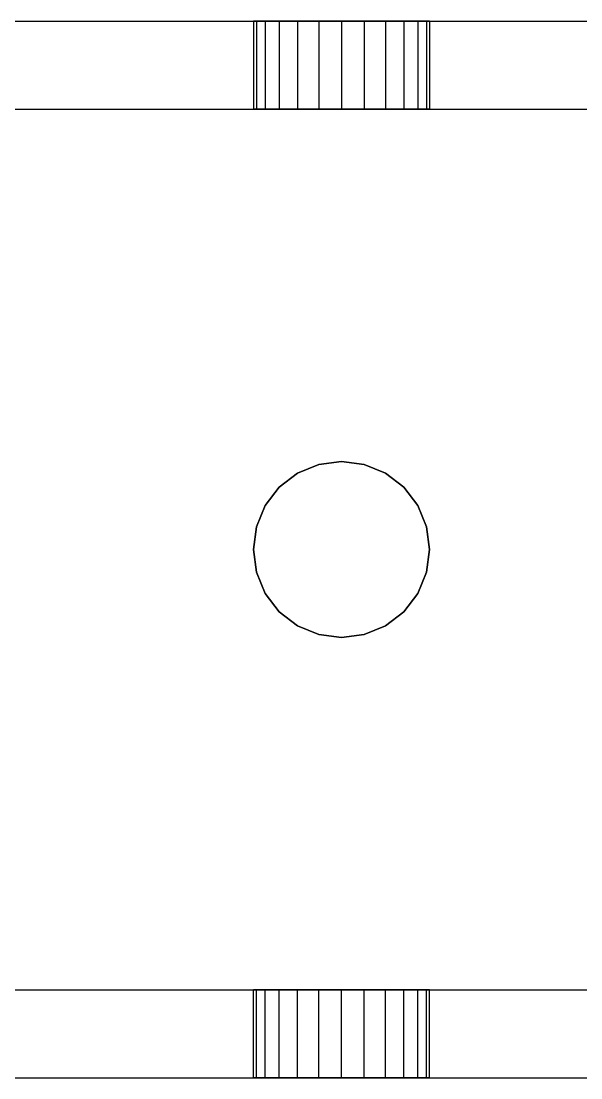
# Model space of a CAD drawing. Header units: metres. Extents: x 0 to 3.5, y -1.5 to 0.
# Drawn here: x 0.795 to 1.59, y -1.5 to 0 of the extents above; entities that cross this region are included whole.
import ezdxf

# ---------------------------------------------------------------- set-up
doc = ezdxf.new("R2010")
doc.units = ezdxf.units.M

msp = doc.modelspace()

# ---------------------------------------------------------------- linework, layer by layer
at = {"layer": 'MY3DLAYER'}
for p, q in [((0, 0), (3.5, 0)), ((0, 0, 1.5), (3.5, 0, 1.5)), ((1.125, 0, 0.75), (1.1293, 0, 0.7824)), ((1.1293, 0, 0.7824), (1.1417, 0, 0.8125)), ((1.1293, 0, 0.7824), (1.1293, -0.125, 0.7824)), ((1.1417, 0, 0.8125), (1.1616, 0, 0.8384)), ((1.1417, 0, 0.8125), (1.1417, -0.125, 0.8125)), ((1.1616, 0, 0.8384), (1.1875, 0, 0.8583)), ((1.1616, 0, 0.8384), (1.1616, -0.125, 0.8384)), ((1.1875, 0, 0.8583), (1.2176, 0, 0.8707)), ((1.1875, 0, 0.8583), (1.1875, -0.125, 0.8583)), ((1.2176, 0, 0.8707), (1.25, 0, 0.875)), ((1.2176, 0, 0.8707), (1.2176, -0.125, 0.8707)), ((1.25, 0, 0.875), (1.2824, 0, 0.8707)), ((1.25, 0, 0.875), (1.25, -0.125, 0.875)), ((1.2824, 0, 0.8707), (1.3125, 0, 0.8583)), ((1.2824, 0, 0.8707), (1.2824, -0.125, 0.8707)), ((1.3125, 0, 0.8583), (1.3384, 0, 0.8384)), ((1.3125, 0, 0.8583), (1.3125, -0.125, 0.8583)), ((1.3384, 0, 0.8384), (1.3583, 0, 0.8125)), ((1.3384, 0, 0.8384), (1.3384, -0.125, 0.8384)), ((1.3583, 0, 0.8125), (1.3707, 0, 0.7824)), ((1.3583, 0, 0.8125), (1.3583, -0.125, 0.8125)), ((1.3707, 0, 0.7824), (1.375, 0, 0.75)), ((1.3707, 0, 0.7824), (1.3707, -0.125, 0.7824)), ((1.1293, 0, 0.7176), (1.125, 0, 0.75)), ((1.125, 0, 0.75), (1.125, -0.125, 0.75)), ((1.1417, 0, 0.6875), (1.1293, 0, 0.7176)), ((1.1293, 0, 0.7176), (1.1293, -0.125, 0.7176)), ((1.1616, 0, 0.6616), (1.1417, 0, 0.6875)), ((1.1417, 0, 0.6875), (1.1417, -0.125, 0.6875)), ((1.1875, 0, 0.6417), (1.1616, 0, 0.6616)), ((1.1616, 0, 0.6616), (1.1616, -0.125, 0.6616)), ((1.2176, 0, 0.6293), (1.1875, 0, 0.6417)), ((1.1875, 0, 0.6417), (1.1875, -0.125, 0.6417)), ((1.25, 0, 0.625), (1.2176, 0, 0.6293)), ((1.2176, 0, 0.6293), (1.2176, -0.125, 0.6293)), ((1.2824, 0, 0.6293), (1.25, 0, 0.625)), ((1.25, 0, 0.625), (1.25, -0.125, 0.625)), ((1.3125, 0, 0.6417), (1.2824, 0, 0.6293)), ((1.2824, 0, 0.6293), (1.2824, -0.125, 0.6293)), ((1.3384, 0, 0.6616), (1.3125, 0, 0.6417)), ((1.3125, 0, 0.6417), (1.3125, -0.125, 0.6417)), ((1.3583, 0, 0.6875), (1.3384, 0, 0.6616)), ((1.3384, 0, 0.6616), (1.3384, -0.125, 0.6616)), ((1.3707, 0, 0.7176), (1.3583, 0, 0.6875)), ((1.3583, 0, 0.6875), (1.3583, -0.125, 0.6875)), ((1.375, 0, 0.75), (1.3707, 0, 0.7176)), ((1.3707, 0, 0.7176), (1.3707, -0.125, 0.7176)), ((1.375, 0, 0.75), (1.375, -0.125, 0.75)), ((0.5, -0.125, 0.125), (3, -0.125, 0.125)), ((0.5, -0.125, 1.375), (3, -0.125, 1.375)), ((1.125, -0.125, 0.75), (1.1293, -0.125, 0.7824)), ((1.1293, -0.125, 0.7176), (1.125, -0.125, 0.75)), ((1.1293, -0.125, 0.7824), (1.1417, -0.125, 0.8125)), ((1.1417, -0.125, 0.6875), (1.1293, -0.125, 0.7176)), ((1.1417, -0.125, 0.8125), (1.1616, -0.125, 0.8384)), ((1.1616, -0.125, 0.6616), (1.1417, -0.125, 0.6875)), ((1.1616, -0.125, 0.8384), (1.1875, -0.125, 0.8583)), ((1.1875, -0.125, 0.6417), (1.1616, -0.125, 0.6616)), ((1.1875, -0.125, 0.8583), (1.2176, -0.125, 0.8707)), ((1.2176, -0.125, 0.6293), (1.1875, -0.125, 0.6417)), ((1.2176, -0.125, 0.8707), (1.25, -0.125, 0.875)), ((1.25, -0.125, 0.625), (1.2176, -0.125, 0.6293)), ((1.25, -0.125, 0.875), (1.2824, -0.125, 0.8707)), ((1.2824, -0.125, 0.6293), (1.25, -0.125, 0.625)), ((1.2824, -0.125, 0.8707), (1.3125, -0.125, 0.8583)), ((1.3125, -0.125, 0.6417), (1.2824, -0.125, 0.6293)), ((1.3125, -0.125, 0.8583), (1.3384, -0.125, 0.8384)), ((1.3384, -0.125, 0.6616), (1.3125, -0.125, 0.6417)), ((1.3384, -0.125, 0.8384), (1.3583, -0.125, 0.8125)), ((1.3583, -0.125, 0.6875), (1.3384, -0.125, 0.6616)), ((1.3583, -0.125, 0.8125), (1.3707, -0.125, 0.7824)), ((1.3707, -0.125, 0.7176), (1.3583, -0.125, 0.6875)), ((1.3707, -0.125, 0.7824), (1.375, -0.125, 0.75)), ((1.375, -0.125, 0.75), (1.3707, -0.125, 0.7176)), ((1.2176, -0.6293, 1.375), (1.1875, -0.6417, 1.375)), ((1.1875, -0.6417), (1.2176, -0.6293)), ((1.1875, -0.6417, 0.125), (1.2176, -0.6293, 0.125)), ((1.2176, -0.6293, 1.5), (1.1875, -0.6417, 1.5)), ((1.25, -0.625, 1.375), (1.2176, -0.6293, 1.375)), ((1.2176, -0.6293), (1.25, -0.625)), ((1.2176, -0.6293, 0.125), (1.25, -0.625, 0.125)), ((1.25, -0.625, 1.5), (1.2176, -0.6293, 1.5)), ((1.2176, -0.6293), (1.2176, -0.6293, 0.125)), ((1.2176, -0.6293, 1.5), (1.2176, -0.6293, 1.375)), ((1.2824, -0.6293, 1.375), (1.25, -0.625, 1.375)), ((1.25, -0.625), (1.2824, -0.6293)), ((1.25, -0.625, 0.125), (1.2824, -0.6293, 0.125)), ((1.2824, -0.6293, 1.5), (1.25, -0.625, 1.5)), ((1.25, -0.625), (1.25, -0.625, 0.125)), ((1.25, -0.625, 1.5), (1.25, -0.625, 1.375)), ((1.3125, -0.6417, 1.375), (1.2824, -0.6293, 1.375)), ((1.2824, -0.6293), (1.3125, -0.6417)), ((1.2824, -0.6293, 0.125), (1.3125, -0.6417, 0.125)), ((1.3125, -0.6417, 1.5), (1.2824, -0.6293, 1.5)), ((1.2824, -0.6293), (1.2824, -0.6293, 0.125)), ((1.2824, -0.6293, 1.5), (1.2824, -0.6293, 1.375)), ((1.1875, -0.6417, 1.375), (1.1616, -0.6616, 1.375)), ((1.1616, -0.6616), (1.1875, -0.6417)), ((1.1616, -0.6616, 0.125), (1.1875, -0.6417, 0.125)), ((1.1875, -0.6417, 1.5), (1.1616, -0.6616, 1.5)), ((1.1875, -0.6417, 1.5), (1.1875, -0.6417, 1.375)), ((1.1875, -0.6417), (1.1875, -0.6417, 0.125)), ((1.3384, -0.6616, 1.375), (1.3125, -0.6417, 1.375)), ((1.3125, -0.6417), (1.3384, -0.6616)), ((1.3125, -0.6417, 0.125), (1.3384, -0.6616, 0.125)), ((1.3384, -0.6616, 1.5), (1.3125, -0.6417, 1.5)), ((1.3125, -0.6417), (1.3125, -0.6417, 0.125)), ((1.3125, -0.6417, 1.5), (1.3125, -0.6417, 1.375)), ((1.1616, -0.6616, 1.375), (1.1417, -0.6875, 1.375)), ((1.1417, -0.6875), (1.1616, -0.6616)), ((1.1417, -0.6875, 0.125), (1.1616, -0.6616, 0.125)), ((1.1616, -0.6616, 1.5), (1.1417, -0.6875, 1.5)), ((1.1616, -0.6616), (1.1616, -0.6616, 0.125)), ((1.1616, -0.6616, 1.5), (1.1616, -0.6616, 1.375)), ((1.3583, -0.6875, 1.375), (1.3384, -0.6616, 1.375)), ((1.3384, -0.6616), (1.3583, -0.6875)), ((1.3384, -0.6616, 0.125), (1.3583, -0.6875, 0.125)), ((1.3583, -0.6875, 1.5), (1.3384, -0.6616, 1.5)), ((1.3384, -0.6616), (1.3384, -0.6616, 0.125)), ((1.3384, -0.6616, 1.5), (1.3384, -0.6616, 1.375)), ((1.1417, -0.6875, 1.375), (1.1293, -0.7176, 1.375)), ((1.1293, -0.7176), (1.1417, -0.6875)), ((1.1293, -0.7176, 0.125), (1.1417, -0.6875, 0.125)), ((1.1417, -0.6875, 1.5), (1.1293, -0.7176, 1.5)), ((1.1417, -0.6875), (1.1417, -0.6875, 0.125)), ((1.1417, -0.6875, 1.5), (1.1417, -0.6875, 1.375)), ((1.3707, -0.7176, 1.375), (1.3583, -0.6875, 1.375)), ((1.3583, -0.6875), (1.3707, -0.7176)), ((1.3583, -0.6875, 0.125), (1.3707, -0.7176, 0.125)), ((1.3707, -0.7176, 1.5), (1.3583, -0.6875, 1.5)), ((1.3583, -0.6875), (1.3583, -0.6875, 0.125)), ((1.3583, -0.6875, 1.5), (1.3583, -0.6875, 1.375)), ((1.1293, -0.7176, 1.375), (1.125, -0.75, 1.375)), ((1.125, -0.75, 0.125), (1.1293, -0.7176, 0.125)), ((1.125, -0.75), (1.1293, -0.7176)), ((1.1293, -0.7176, 1.5), (1.125, -0.75, 1.5)), ((1.1293, -0.7176), (1.1293, -0.7176, 0.125)), ((1.1293, -0.7176, 1.5), (1.1293, -0.7176, 1.375)), ((1.375, -0.75, 1.375), (1.3707, -0.7176, 1.375)), ((1.3707, -0.7176), (1.375, -0.75)), ((1.3707, -0.7176, 0.125), (1.375, -0.75, 0.125)), ((1.375, -0.75, 1.5), (1.3707, -0.7176, 1.5)), ((1.3707, -0.7176), (1.3707, -0.7176, 0.125)), ((1.3707, -0.7176, 1.5), (1.3707, -0.7176, 1.375)), ((1.125, -0.75, 1.375), (1.1293, -0.7824, 1.375)), ((1.1293, -0.7824, 0.125), (1.125, -0.75, 0.125)), ((1.1293, -0.7824), (1.125, -0.75)), ((1.125, -0.75, 1.5), (1.1293, -0.7824, 1.5)), ((1.125, -0.75), (1.125, -0.75, 0.125)), ((1.125, -0.75, 1.5), (1.125, -0.75, 1.375)), ((1.3707, -0.7824, 1.375), (1.375, -0.75, 1.375)), ((1.375, -0.75, 0.125), (1.3707, -0.7824, 0.125)), ((1.375, -0.75), (1.3707, -0.7824)), ((1.3707, -0.7824, 1.5), (1.375, -0.75, 1.5)), ((1.375, -0.75), (1.375, -0.75, 0.125)), ((1.375, -0.75, 1.5), (1.375, -0.75, 1.375)), ((1.1293, -0.7824, 1.375), (1.1417, -0.8125, 1.375)), ((1.1417, -0.8125, 0.125), (1.1293, -0.7824, 0.125)), ((1.1417, -0.8125), (1.1293, -0.7824)), ((1.1293, -0.7824, 1.5), (1.1417, -0.8125, 1.5)), ((1.1293, -0.7824), (1.1293, -0.7824, 0.125)), ((1.1293, -0.7824, 1.5), (1.1293, -0.7824, 1.375)), ((1.3583, -0.8125, 1.375), (1.3707, -0.7824, 1.375)), ((1.3707, -0.7824, 0.125), (1.3583, -0.8125, 0.125)), ((1.3707, -0.7824), (1.3583, -0.8125)), ((1.3583, -0.8125, 1.5), (1.3707, -0.7824, 1.5)), ((1.3707, -0.7824), (1.3707, -0.7824, 0.125)), ((1.3707, -0.7824, 1.5), (1.3707, -0.7824, 1.375)), ((1.1417, -0.8125, 1.375), (1.1616, -0.8384, 1.375)), ((1.1616, -0.8384, 0.125), (1.1417, -0.8125, 0.125)), ((1.1616, -0.8384), (1.1417, -0.8125)), ((1.1417, -0.8125, 1.5), (1.1616, -0.8384, 1.5)), ((1.1417, -0.8125), (1.1417, -0.8125, 0.125)), ((1.1417, -0.8125, 1.5), (1.1417, -0.8125, 1.375)), ((1.3384, -0.8384, 1.375), (1.3583, -0.8125, 1.375)), ((1.3583, -0.8125, 0.125), (1.3384, -0.8384, 0.125)), ((1.3583, -0.8125), (1.3384, -0.8384)), ((1.3384, -0.8384, 1.5), (1.3583, -0.8125, 1.5)), ((1.3583, -0.8125), (1.3583, -0.8125, 0.125)), ((1.3583, -0.8125, 1.5), (1.3583, -0.8125, 1.375)), ((1.1616, -0.8384, 1.375), (1.1875, -0.8583, 1.375)), ((1.1875, -0.8583, 0.125), (1.1616, -0.8384, 0.125)), ((1.1875, -0.8583), (1.1616, -0.8384)), ((1.1616, -0.8384, 1.5), (1.1875, -0.8583, 1.5)), ((1.1616, -0.8384), (1.1616, -0.8384, 0.125)), ((1.1616, -0.8384, 1.5), (1.1616, -0.8384, 1.375)), ((1.3125, -0.8583, 1.375), (1.3384, -0.8384, 1.375)), ((1.3384, -0.8384, 0.125), (1.3125, -0.8583, 0.125)), ((1.3384, -0.8384), (1.3125, -0.8583)), ((1.3125, -0.8583, 1.5), (1.3384, -0.8384, 1.5)), ((1.3384, -0.8384), (1.3384, -0.8384, 0.125)), ((1.3384, -0.8384, 1.5), (1.3384, -0.8384, 1.375)), ((1.1875, -0.8583, 1.375), (1.2176, -0.8707, 1.375)), ((1.2176, -0.8707, 0.125), (1.1875, -0.8583, 0.125)), ((1.2176, -0.8707), (1.1875, -0.8583)), ((1.1875, -0.8583, 1.5), (1.2176, -0.8707, 1.5)), ((1.1875, -0.8583), (1.1875, -0.8583, 0.125)), ((1.1875, -0.8583, 1.5), (1.1875, -0.8583, 1.375)), ((1.2824, -0.8707, 1.375), (1.3125, -0.8583, 1.375)), ((1.3125, -0.8583, 0.125), (1.2824, -0.8707, 0.125)), ((1.3125, -0.8583), (1.2824, -0.8707)), ((1.2824, -0.8707, 1.5), (1.3125, -0.8583, 1.5)), ((1.3125, -0.8583), (1.3125, -0.8583, 0.125)), ((1.3125, -0.8583, 1.5), (1.3125, -0.8583, 1.375)), ((1.2176, -0.8707, 1.375), (1.25, -0.875, 1.375)), ((1.25, -0.875, 0.125), (1.2176, -0.8707, 0.125)), ((1.25, -0.875), (1.2176, -0.8707)), ((1.2176, -0.8707, 1.5), (1.25, -0.875, 1.5)), ((1.2176, -0.8707), (1.2176, -0.8707, 0.125)), ((1.2176, -0.8707, 1.5), (1.2176, -0.8707, 1.375)), ((1.25, -0.875, 1.375), (1.2824, -0.8707, 1.375)), ((1.2824, -0.8707, 0.125), (1.25, -0.875, 0.125)), ((1.2824, -0.8707), (1.25, -0.875)), ((1.25, -0.875, 1.5), (1.2824, -0.8707, 1.5)), ((1.25, -0.875), (1.25, -0.875, 0.125)), ((1.25, -0.875, 1.5), (1.25, -0.875, 1.375)), ((1.2824, -0.8707), (1.2824, -0.8707, 0.125)), ((1.2824, -0.8707, 1.5), (1.2824, -0.8707, 1.375)), ((0, -1.375, 1.375), (3.5, -1.375, 1.375)), ((0.5, -1.375, 0.125), (3, -1.375, 0.125)), ((1.1293, -1.375, 0.7824), (1.125, -1.375, 0.75)), ((1.125, -1.375, 0.75), (1.1293, -1.375, 0.7176)), ((1.125, -1.5, 0.75), (1.125, -1.375, 0.75)), ((1.1417, -1.375, 0.8125), (1.1293, -1.375, 0.7824)), ((1.1293, -1.375, 0.7176), (1.1417, -1.375, 0.6875)), ((1.1293, -1.5, 0.7824), (1.1293, -1.375, 0.7824)), ((1.1293, -1.5, 0.7176), (1.1293, -1.375, 0.7176)), ((1.1616, -1.375, 0.8384), (1.1417, -1.375, 0.8125)), ((1.1417, -1.375, 0.6875), (1.1616, -1.375, 0.6616)), ((1.1417, -1.5, 0.8125), (1.1417, -1.375, 0.8125)), ((1.1417, -1.5, 0.6875), (1.1417, -1.375, 0.6875)), ((1.1875, -1.375, 0.8583), (1.1616, -1.375, 0.8384)), ((1.1616, -1.375, 0.6616), (1.1875, -1.375, 0.6417)), ((1.1616, -1.5, 0.6616), (1.1616, -1.375, 0.6616)), ((1.1616, -1.5, 0.8384), (1.1616, -1.375, 0.8384)), ((1.2176, -1.375, 0.8707), (1.1875, -1.375, 0.8583)), ((1.1875, -1.375, 0.6417), (1.2176, -1.375, 0.6293)), ((1.1875, -1.5, 0.8583), (1.1875, -1.375, 0.8583)), ((1.1875, -1.5, 0.6417), (1.1875, -1.375, 0.6417)), ((1.25, -1.375, 0.875), (1.2176, -1.375, 0.8707)), ((1.2176, -1.375, 0.6293), (1.25, -1.375, 0.625)), ((1.2176, -1.5, 0.8707), (1.2176, -1.375, 0.8707)), ((1.2176, -1.5, 0.6293), (1.2176, -1.375, 0.6293)), ((1.2824, -1.375, 0.8707), (1.25, -1.375, 0.875)), ((1.25, -1.375, 0.625), (1.2824, -1.375, 0.6293)), ((1.25, -1.5, 0.875), (1.25, -1.375, 0.875)), ((1.25, -1.5, 0.625), (1.25, -1.375, 0.625)), ((1.3125, -1.375, 0.8583), (1.2824, -1.375, 0.8707)), ((1.2824, -1.375, 0.6293), (1.3125, -1.375, 0.6417)), ((1.2824, -1.5, 0.8707), (1.2824, -1.375, 0.8707)), ((1.2824, -1.5, 0.6293), (1.2824, -1.375, 0.6293)), ((1.3384, -1.375, 0.8384), (1.3125, -1.375, 0.8583)), ((1.3125, -1.375, 0.6417), (1.3384, -1.375, 0.6616)), ((1.3125, -1.5, 0.8583), (1.3125, -1.375, 0.8583)), ((1.3125, -1.5, 0.6417), (1.3125, -1.375, 0.6417)), ((1.3583, -1.375, 0.8125), (1.3384, -1.375, 0.8384)), ((1.3384, -1.375, 0.6616), (1.3583, -1.375, 0.6875)), ((1.3384, -1.5, 0.8384), (1.3384, -1.375, 0.8384)), ((1.3384, -1.5, 0.6616), (1.3384, -1.375, 0.6616)), ((1.3707, -1.375, 0.7824), (1.3583, -1.375, 0.8125)), ((1.3583, -1.375, 0.6875), (1.3707, -1.375, 0.7176)), ((1.3583, -1.5, 0.8125), (1.3583, -1.375, 0.8125)), ((1.3583, -1.5, 0.6875), (1.3583, -1.375, 0.6875)), ((1.375, -1.375, 0.75), (1.3707, -1.375, 0.7824)), ((1.3707, -1.375, 0.7176), (1.375, -1.375, 0.75)), ((1.3707, -1.5, 0.7824), (1.3707, -1.375, 0.7824)), ((1.3707, -1.5, 0.7176), (1.3707, -1.375, 0.7176)), ((1.375, -1.5, 0.75), (1.375, -1.375, 0.75)), ((0, -1.5), (3.5, -1.5)), ((0, -1.5, 1.5), (3.5, -1.5, 1.5)), ((1.125, -1.5, 0.75), (1.1293, -1.5, 0.7176)), ((1.1293, -1.5, 0.7824), (1.125, -1.5, 0.75)), ((1.1293, -1.5, 0.7176), (1.1417, -1.5, 0.6875)), ((1.1417, -1.5, 0.8125), (1.1293, -1.5, 0.7824)), ((1.1417, -1.5, 0.6875), (1.1616, -1.5, 0.6616)), ((1.1616, -1.5, 0.8384), (1.1417, -1.5, 0.8125)), ((1.1616, -1.5, 0.6616), (1.1875, -1.5, 0.6417)), ((1.1875, -1.5, 0.8583), (1.1616, -1.5, 0.8384)), ((1.1875, -1.5, 0.6417), (1.2176, -1.5, 0.6293)), ((1.2176, -1.5, 0.8707), (1.1875, -1.5, 0.8583)), ((1.2176, -1.5, 0.6293), (1.25, -1.5, 0.625)), ((1.25, -1.5, 0.875), (1.2176, -1.5, 0.8707)), ((1.25, -1.5, 0.625), (1.2824, -1.5, 0.6293)), ((1.2824, -1.5, 0.8707), (1.25, -1.5, 0.875)), ((1.2824, -1.5, 0.6293), (1.3125, -1.5, 0.6417)), ((1.3125, -1.5, 0.8583), (1.2824, -1.5, 0.8707)), ((1.3125, -1.5, 0.6417), (1.3384, -1.5, 0.6616)), ((1.3384, -1.5, 0.8384), (1.3125, -1.5, 0.8583)), ((1.3384, -1.5, 0.6616), (1.3583, -1.5, 0.6875)), ((1.3583, -1.5, 0.8125), (1.3384, -1.5, 0.8384)), ((1.3583, -1.5, 0.6875), (1.3707, -1.5, 0.7176)), ((1.3707, -1.5, 0.7824), (1.3583, -1.5, 0.8125)), ((1.375, -1.5, 0.75), (1.3707, -1.5, 0.7824)), ((1.3707, -1.5, 0.7176), (1.375, -1.5, 0.75))]:
    msp.add_line(p, q, dxfattribs=at)

doc.saveas('drawing.dxf')
